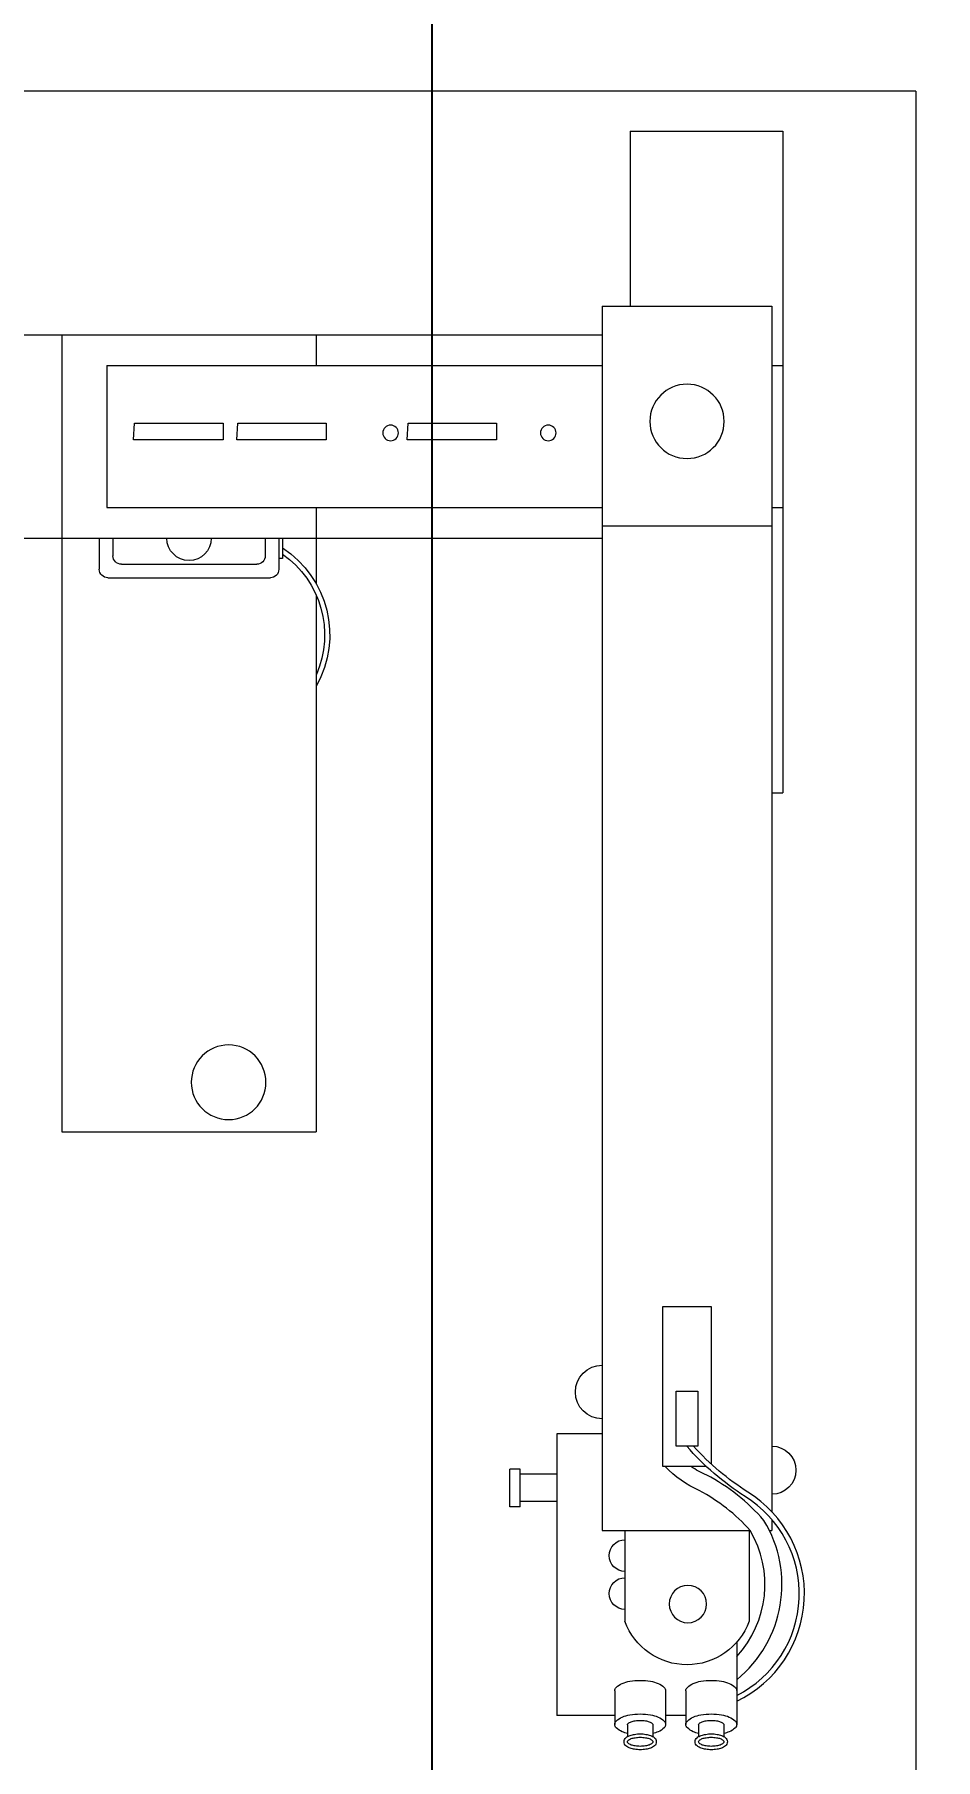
# Model space of a CAD drawing. Header units: metres. Extents: x 75097 to 220762, y -1557923 to -1361206.
# Drawn here: x 158529 to 159060, y -1399681 to -1398664 of the extents above; entities that cross this region are included whole.
import ezdxf
from ezdxf import colors
from ezdxf.entities.mleader import LeaderData, LeaderLine
from ezdxf.math import Vec2, Vec3

# ---------------------------------------------------------------- set-up
doc = ezdxf.new("R2010")
doc.units = ezdxf.units.M
doc.layers.get('0').update_dxf_attribs({"lineweight": 0})
doc.layers.add('A-100 - Copy$0$axes', color=8, linetype='Continuous')
doc.layers.add('A-100 - Copy$0$Medical Equipment and Furniture', color=8, linetype='Continuous', lineweight=0)
doc.layers.add('A-100 - Copy$0$Walls', color=8, linetype='Continuous', lineweight=0)
doc.layers.add('E-POWR', color=7, linetype='Continuous', lineweight=9, true_color=0x4e7e3e)
doc.styles.get("Standard").update_dxf_attribs({"font": 'GOTHIC.TTF'})

# ---------------------------------------------------------------- blocks, each defined once
blk = doc.blocks.new('A-100 - Copy$0$ME12539C-P')
for p, q in [((0, 0), (0, -0.39)), ((0.09, 0), (0, 0)), ((0.09, 0), (0.09, -0.1031)), ((0.0065, -0.1031), (0.0065, -0.8139)), ((0.1065, -0.1031), (0.0065, -0.1031)), ((0.1065, -0.1031), (0.1065, -0.8249)), ((0.61, -0.12), (0.1065, -0.12)), ((0.275, -0.12), (0.275, -0.1382)), ((0.425, -0.12), (0.425, -0.59)), ((0.0065, -0.1382), (0, -0.1382)), ((0.3985, -0.1382), (0.1065, -0.1382)), ((0.3985, -0.1382), (0.3985, -0.2218)), ((0.2209, -0.1722), (0.1687, -0.1722)), ((0.1687, -0.1722), (0.1687, -0.1819)), ((0.2215, -0.1819), (0.2209, -0.1722)), ((0.3213, -0.1722), (0.2691, -0.1722)), ((0.2691, -0.1722), (0.2691, -0.1819)), ((0.3219, -0.1819), (0.3213, -0.1722)), ((0.3299, -0.1722), (0.3299, -0.1819)), ((0.3821, -0.1722), (0.3299, -0.1722)), ((0.3827, -0.1819), (0.3821, -0.1722)), ((0.1687, -0.1819), (0.2215, -0.1819)), ((0.2691, -0.1819), (0.3219, -0.1819)), ((0.3299, -0.1819), (0.3827, -0.1819)), ((0.0065, -0.2218), (0, -0.2218)), ((0.3985, -0.2218), (0.1065, -0.2218)), ((0.275, -0.2218), (0.275, -0.267)), ((0.1065, -0.2326), (0.0065, -0.2326)), ((0.61, -0.24), (0.1065, -0.24)), ((0.2949, -0.24), (0.2949, -0.2519)), ((0.2971, -0.24), (0.2971, -0.2583)), ((0.3051, -0.24), (0.3051, -0.2503)), ((0.3949, -0.24), (0.3949, -0.2503)), ((0.4029, -0.24), (0.4029, -0.2583)), ((0.2949, -0.2519), (0.2971, -0.2519)), ((0.3979, -0.2633), (0.3021, -0.2633)), ((0.3899, -0.2553), (0.3101, -0.2553)), ((0.275, -0.2737), (0.275, -0.59)), ((0.0065, -0.39), (0, -0.39)), ((0.425, -0.59), (0.275, -0.59)), ((0.0422, -0.6928), (0.0422, -0.7858)), ((0.0708, -0.6928), (0.0422, -0.6928)), ((0.0708, -0.7872), (0.0708, -0.6928)), ((0.1065, -0.768), (0.1333, -0.768)), ((0.1333, -0.768), (0.1333, -0.934)), ((0.1333, -0.7917), (0.1549, -0.7917)), ((0.1549, -0.7887), (0.1609, -0.7887)), ((0.1549, -0.8109), (0.1549, -0.7887)), ((0.1609, -0.8109), (0.1609, -0.7887)), ((0.1333, -0.8079), (0.1549, -0.8079)), ((0.1549, -0.8109), (0.1609, -0.8109)), ((0.0065, -0.8184), (0.0065, -0.8249)), ((0.008, -0.8249), (0.0065, -0.8249)), ((0.1065, -0.8249), (0.0193, -0.8249)), ((0.0199, -0.8249), (0.0199, -0.8785)), ((0.0931, -0.8249), (0.0931, -0.8785)), ((0.0272, -0.8908), (0.0272, -0.9393)), ((0.0572, -0.9194), (0.0572, -0.9393)), ((0.0691, -0.9194), (0.0691, -0.9393)), ((0.0991, -0.9194), (0.0991, -0.9393)), ((0.0572, -0.934), (0.0691, -0.934)), ((0.0991, -0.934), (0.1333, -0.934)), ((0.0347, -0.9395), (0.0347, -0.9465)), ((0.0497, -0.9395), (0.0497, -0.9465)), ((0.0766, -0.9395), (0.0766, -0.9465)), ((0.0916, -0.9395), (0.0916, -0.9465))]:
    blk.add_line(p, q)
blk.add_lwpolyline([(0.0629, -0.7753), (0.0629, -0.7428), (0.0501, -0.7428), (0.0501, -0.7753)], close=True)
for points in [[(0.0272, -0.9256, -0.592897), (0.0207, -0.8023, 0.06702), (0.0526, -0.7753, 0.148689)], [(0.0272, -0.9222, -0.585766), (0.0223, -0.8049, 0.071283), (0.0566, -0.7753, 0.067056)], [(0.0272, -0.9129, -0.375238), (0.0112, -0.819, -0.094216), (0.0449, -0.7923, 0.051105), (0.0542, -0.7872, 0.101879)], [(0.0272, -0.8992, -0.332427), (0.0193, -0.8249, -0.091412), (0.0493, -0.8014, 0.100344), (0.0693, -0.7872, 0.100344)], [(0.0572, -0.9194, 0.200732), (0.0563, -0.9174, 0.097968), (0.0528, -0.9151, 0.055099), (0.0483, -0.9138, 0.041925), (0.0422, -0.9133, 0.041925), (0.0361, -0.9138, 0.055099), (0.0316, -0.9151, 0.097968), (0.028, -0.9174, 0.200732), (0.0272, -0.9194, 0.200732)], [(0.0991, -0.9194, 0.200732), (0.0982, -0.9174, 0.097968), (0.0947, -0.9151, 0.055099), (0.0902, -0.9138, 0.041925), (0.0841, -0.9133, 0.041925), (0.078, -0.9138, 0.055099), (0.0735, -0.9151, 0.097968), (0.0699, -0.9174, 0.200732), (0.0691, -0.9194, 0.200732)], [(0.0572, -0.9393, 0.200732), (0.0563, -0.9373, 0.097968), (0.0528, -0.9349, 0.055099), (0.0483, -0.9336, 0.041925), (0.0422, -0.9331, 0.041925), (0.0361, -0.9336, 0.055099), (0.0316, -0.9349, 0.097968), (0.028, -0.9373, 0.200732), (0.0272, -0.9393, 0.200732), (0.028, -0.9412, 0.097968), (0.0316, -0.9436, 0.038397), (0.0347, -0.9446, 0.041925)], [(0.0991, -0.9393, 0.200732), (0.0982, -0.9373, 0.097968), (0.0947, -0.9349, 0.055099), (0.0902, -0.9336, 0.041925), (0.0841, -0.9331, 0.041925), (0.078, -0.9336, 0.055099), (0.0735, -0.9349, 0.097968), (0.0699, -0.9373, 0.200732), (0.0691, -0.9393, 0.200732), (0.0699, -0.9412, 0.097968), (0.0735, -0.9436, 0.038397), (0.0766, -0.9446, 0.041925)], [(0.0497, -0.9395, 0.218824), (0.0493, -0.9387, 0.092168), (0.0475, -0.9377, 0.048864), (0.0452, -0.9371, 0.036554), (0.0422, -0.9369, 0.036554), (0.0391, -0.9371, 0.048864), (0.0369, -0.9377, 0.092168), (0.0351, -0.9387, 0.218824), (0.0347, -0.9395, 0.218824)], [(0.0497, -0.9446, 0.038397), (0.0528, -0.9436, 0.097968), (0.0563, -0.9412, 0.200732), (0.0572, -0.9393, 0.200732)], [(0.0916, -0.9395, 0.218824), (0.0912, -0.9387, 0.092168), (0.0894, -0.9377, 0.048864), (0.0871, -0.9371, 0.036554), (0.0841, -0.9369, 0.036554), (0.081, -0.9371, 0.048864), (0.0788, -0.9377, 0.092168), (0.077, -0.9387, 0.218824), (0.0766, -0.9395, 0.218824)], [(0.0916, -0.9446, 0.038397), (0.0947, -0.9436, 0.097968), (0.0982, -0.9412, 0.200732), (0.0991, -0.9393, 0.200732)]]:
    blk.add_lwpolyline(points, format="xyb")
blk.add_lwpolyline([(0.0451, -0.7872), (0.0708, -0.7872)])
for points in [[(0.0327, -0.9495, 0.218824), (0.0338, -0.9519, 0.092168), (0.0362, -0.9533, 0.048864), (0.0388, -0.9539, 0.036554), (0.0422, -0.9542, 0.036554), (0.0455, -0.9539, 0.048864), (0.0481, -0.9533, 0.092168), (0.0506, -0.9519, 0.218824), (0.0517, -0.9495, 0.218824), (0.0506, -0.9471, 0.092168), (0.0481, -0.9457, 0.048864), (0.0455, -0.9451, 0.036554), (0.0422, -0.9448, 0.036554), (0.0388, -0.9451, 0.048864), (0.0362, -0.9457, 0.092168), (0.0338, -0.9471, 0.218824)], [(0.0746, -0.9495, 0.218824), (0.0756, -0.9519, 0.092168), (0.0781, -0.9533, 0.048864), (0.0807, -0.9539, 0.036554), (0.0841, -0.9542, 0.036554), (0.0874, -0.9539, 0.048864), (0.09, -0.9533, 0.092168), (0.0925, -0.9519, 0.218824), (0.0936, -0.9495, 0.218824), (0.0925, -0.9471, 0.092168), (0.09, -0.9457, 0.048864), (0.0874, -0.9451, 0.036554), (0.0841, -0.9448, 0.036554), (0.0807, -0.9451, 0.048864), (0.0781, -0.9457, 0.092168), (0.0756, -0.9471, 0.218824)], [(0.0347, -0.9495, 0.218824), (0.0351, -0.9503, 0.092168), (0.0369, -0.9514, 0.048864), (0.0391, -0.9519, 0.036554), (0.0422, -0.9522, 0.036554), (0.0452, -0.9519, 0.048864), (0.0475, -0.9514, 0.092168), (0.0493, -0.9503, 0.218824), (0.0497, -0.9495, 0.218824), (0.0493, -0.9487, 0.092168), (0.0475, -0.9476, 0.048864), (0.0452, -0.9471, 0.036554), (0.0422, -0.9468, 0.036554), (0.0391, -0.9471, 0.048864), (0.0369, -0.9476, 0.092168), (0.0351, -0.9487, 0.218824)], [(0.0766, -0.9495, 0.218824), (0.077, -0.9503, 0.092168), (0.0788, -0.9514, 0.048864), (0.081, -0.9519, 0.036554), (0.0841, -0.9522, 0.036554), (0.0871, -0.9519, 0.048864), (0.0894, -0.9514, 0.092168), (0.0912, -0.9503, 0.218824), (0.0916, -0.9495, 0.218824), (0.0912, -0.9487, 0.092168), (0.0894, -0.9476, 0.048864), (0.0871, -0.9471, 0.036554), (0.0841, -0.9468, 0.036554), (0.081, -0.9471, 0.048864), (0.0788, -0.9476, 0.092168), (0.077, -0.9487, 0.218824)]]:
    blk.add_lwpolyline(points, format="xyb", close=True)
for centre, radius in [((0.0565, -0.1711), 0.0219), ((0.1383, -0.1779), 0.00459), ((0.2312, -0.1779), 0.00459), ((0.3267, -0.5607), 0.022), ((0.056, -0.8683), 0.011)]:
    blk.add_circle(centre, radius)
for centre, radius, start, end in [((0.35, -0.24), 0.0131, 180, 0), ((0.3283, -0.297), 0.0612, 123.0731, 209.3824), ((0.3283, -0.297), 0.0582, 125.0189, 203.6101), ((0.3101, -0.2503), 0.005, 180, 270), ((0.3899, -0.2503), 0.005, 270, 0), ((0.3021, -0.2583), 0.005, 180, 270), ((0.3979, -0.2583), 0.005, 270, 0), ((0.1065, -0.7433), 0.0158, 270, 90), ((0.0065, -0.7894), 0.0142, 90, 270), ((0.0931, -0.8397), 0.00932, 270, 90), ((0.0931, -0.8621), 0.00932, 270, 90), ((0.0565, -0.8652), 0.0389, 199.9458, 340.0542)]:
    blk.add_arc(centre, radius, start, end)
blk = doc.blocks.new('A-100 - Copy')
at = {"layer": 'A-100 - Copy$0$axes'}
blk.add_line((158763.3, -1477297.4, 0), (158763.3, -1391762.7, 0), dxfattribs=at)
at = {"layer": 'A-100 - Copy$0$Walls', "ltscale": 10}
blk.add_line((159048.3, -1398697.7, 0), (157648.3, -1398697.7, 0), dxfattribs=at)
at = {"layer": 'A-100 - Copy$0$Walls'}
blk.add_line((159048.3, -1398697.7, 0), (159048.3, -1404531, 0), dxfattribs=at)
at = {"layer": 'A-100 - Copy$0$Medical Equipment and Furniture', "xscale": -1000, "yscale": 1000, "zscale": 1000}
blk.add_blockref('A-100 - Copy$0$ME12539C-P', (158970, -1398721.3, 0), dxfattribs=at)

msp = doc.modelspace()

# ---------------------------------------------------------------- block references
msp.add_blockref('A-100 - Copy', (0, 0))

# ---------------------------------------------------------------- next in the draw order: leaders
at = {"layer": 'E-POWR'}
ml = msp.add_multileader_mtext('Standard', dxfattribs=at)
ml.set_content('UPP-S4\\PRATING: 6KVA\\P12 WAYS each of 20A MCB', color=256)
ml.set_leader_properties()
ml.build(insert=Vec2(0, 0))
ml.multileader.update_dxf_attribs({"text_right_attachment_type": 6, "dogleg_length": 200, "arrow_head_size": 200})
ctx = ml.context
ctx.base_point, ctx.char_height, ctx.arrow_head_size, ctx.landing_gap_size, ctx.plane_origin = Vec3(157154.8, -1396674.8, 0), 250, 200, 100, Vec3(155937.2, -1396982.8, 0)
ctx.right_attachment = 6
notes = []
notes.append((ctx, [(0, (1, 1, 0), (156954.8, -1396674.8, 0), (1, 0), 200, [(0, [(155784.6, -1398697.7, 0)], 0, [])])]))
ctx.mtext.insert, ctx.mtext.width, ctx.mtext.flow_direction = Vec3(157254.8, -1396546.7, 0), 2596.853, 5
for ctx, leaders in notes:
    for number, flags, end, landing, length, lines in leaders:
        leader = LeaderData()
        leader.index, (leader.has_last_leader_line, leader.has_dogleg_vector, leader.attachment_direction) = number, flags
        leader.last_leader_point, leader.dogleg_vector, leader.dogleg_length = Vec3(end), Vec3(landing), length
        for number, points, colour, breaks in lines:
            line = LeaderLine()
            line.index, line.vertices, line.color, line.breaks = number, Vec3.list(points), colors.encode_raw_color(colour), breaks
            leader.lines.append(line)
        ctx.leaders.append(leader)

doc.saveas('drawing.dxf')
